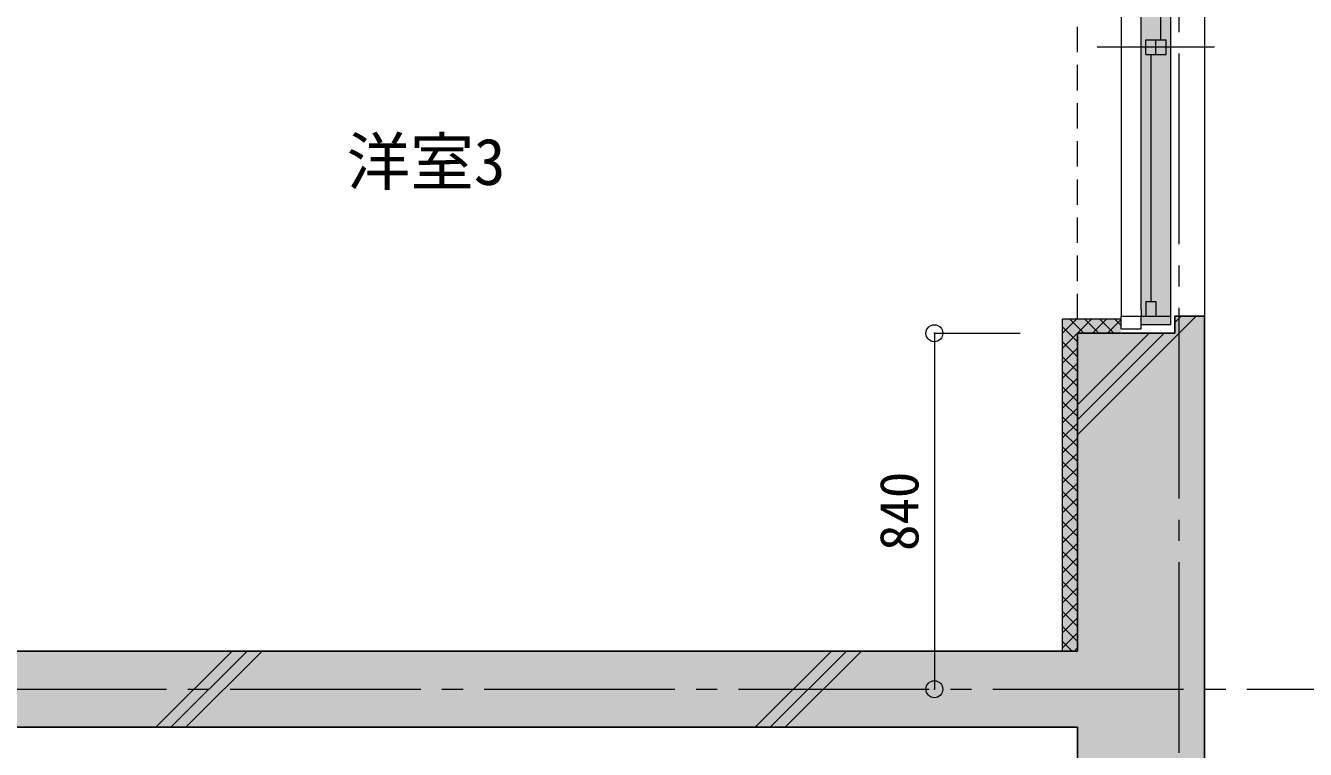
# Model space of a CAD drawing. Units: millimetres at full size, sheet at 1:50; details may follow other scales. Extents: x -9674 to 9699, y -6794 to 6791.
# Drawn here: x 3700 to 6720, y -3080 to -1372 of the extents above; entities that cross this region are included whole.
import ezdxf
from ezdxf.enums import TextEntityAlignment as Align

# ---------------------------------------------------------------- set-up
doc = ezdxf.new("R2010")
doc.units = ezdxf.units.MM
doc.header["$LTSCALE"] = 50
doc.header["$PDMODE"] = 32
doc.header["$PDSIZE"] = 40
doc.linetypes.add('CHAIN2', pattern=[12, 9, -1, 1, -1])
doc.linetypes.add('DASHED1', pattern=[1.8, 1.2, -0.6])
for name, color, linetype, lineweight in [('1-0_芯', 7, 'CHAIN2', 9), ('1-1_躯体', 2, 'Continuous', 25), ('1-3_建具', 3, 'Continuous', 18), ('1-8_ハッチ', 4, 'Continuous', 9), ('1-A_文字', 7, 'Continuous', 9), ('1-B_寸法', 7, 'Continuous', 9), ('1-C_梁', 7, 'DASHED1', 9)]:
    doc.layers.add(name, color=color, linetype=linetype, lineweight=lineweight)
for name, color, linetype in [('4-0', 1, 'Continuous'), ('4-1', 2, 'Continuous'), ('4-F', 4, 'Continuous')]:
    doc.layers.add(name, color=color, linetype=linetype)
doc.styles.add('ＭＳ ゴシック', font='')
doc.styles.get('ＭＳ ゴシック').set_extended_font_data('MS Gothic')

msp = doc.modelspace()

# ---------------------------------------------------------------- linework, layer by layer
at = {"layer": '1-0_芯'}
for p, q in [((6422.5, -3688.13), (6422.5, 4241.87)), ((-8417.5, -2938.13), (8192.5, -2938.13))]:
    msp.add_line(p, q, dxfattribs=at)
at = {"layer": '1-1_躯体'}
for p, q in [((6412.5, -2058.11), (6482.5, -2058.11)), ((6412.5, -2098.11), (6412.5, -2058.11)), ((6482.5, -3778.13), (6482.5, -2058.11)), ((6412.5, -2098.11), (6182.5, -2098.11)), ((6182.5, -2848.13), (6182.5, -2098.11)), ((-6617.5, -2848.13), (6182.5, -2848.13)), ((-6617.5, -3028.13), (6182.5, -3028.13)), ((6182.5, -3778.13), (6182.5, -3028.13))]:
    msp.add_line(p, q, dxfattribs=at)
at = {"layer": '1-3_建具', "color": 7, "lineweight": 9}
for p, q in [((6285.5, -788.11), (6285.5, -2058.11)), ((6332.5, -2043.11), (6332.5, -803.11)), ((6402.5, -2043.11), (6402.5, -803.11)), ((6482.5, -788.11), (6482.5, -2058.11)), ((6505.98, -1423.11), (6229.02, -1423.11)), ((6332.5, -2043.11), (6332.5, -2058.11)), ((6402.5, -2078.11), (6402.5, -2043.11)), ((6332.5, -2058.11), (6402.5, -2058.11)), ((6402.5, -2078.11), (6332.5, -2078.11))]:
    msp.add_line(p, q, dxfattribs=at)
at = {"layer": '1-3_建具'}
for p, q in [((6379.5, -1405.61), (6379.5, -823.11)), ((6343.5, -1440.61), (6343.5, -1405.61)), ((6343.5, -1405.61), (6391.5, -1405.61)), ((6367.5, -1440.61), (6367.5, -1405.61)), ((6391.5, -1440.61), (6391.5, -1405.61)), ((6343.5, -1440.61), (6391.5, -1440.61)), ((6355.5, -1440.61), (6355.5, -2023.11)), ((6343.5, -2023.11), (6367.5, -2023.11)), ((6343.5, -2023.11), (6343.5, -2058.11)), ((6367.5, -2023.11), (6367.5, -2058.11)), ((6332.5, -2088.11), (6332.5, -2058.11)), ((6285.5, -2088.11), (6286.53, -2088.11)), ((6285.5, -2088.11), (6332.5, -2088.11))]:
    msp.add_line(p, q, dxfattribs=at)
msp.add_lwpolyline([(6285.5, -2088.11), (6285.5, -2058.11), (6332.5, -2058.11)], dxfattribs=at)
at = {"layer": '1-8_ハッチ'}
for p, q in [((6147.5, -2097.85), (6180.24, -2065.11)), ((6285.5, -2065.11), (6147.5, -2065.11)), ((6147.5, -2848.13), (6147.5, -2065.11)), ((6147.5, -2083.12), (6182.5, -2118.12)), ((6164.84, -2065.11), (6197.84, -2098.11)), ((6182.5, -2338.14), (6462.53, -2058.11)), ((6182.59, -2098.11), (6215.59, -2065.11)), ((6200.2, -2065.11), (6233.2, -2098.11)), ((6217.95, -2098.11), (6250.95, -2065.11)), ((6235.55, -2065.11), (6268.55, -2098.11)), ((6253.3, -2098.11), (6285.5, -2065.91)), ((6270.91, -2065.11), (6285.5, -2079.7)), ((6412.5, -2072.78), (6427.17, -2058.11)), ((6147.5, -2133.2), (6182.5, -2098.2)), ((6182.5, -2302.78), (6387.17, -2098.11)), ((6182.5, -2267.43), (6351.82, -2098.11)), ((6147.5, -2118.48), (6182.5, -2153.48)), ((6147.5, -2168.56), (6182.5, -2133.56)), ((6147.5, -2153.83), (6182.5, -2188.83)), ((6147.5, -2203.91), (6182.5, -2168.91)), ((6147.5, -2189.19), (6182.5, -2224.19)), ((6147.5, -2239.27), (6182.5, -2204.27)), ((6147.5, -2224.54), (6182.5, -2259.54)), ((6147.5, -2274.62), (6182.5, -2239.62)), ((6147.5, -2259.9), (6182.5, -2294.9)), ((6147.5, -2309.98), (6182.5, -2274.98)), ((6147.5, -2295.26), (6182.5, -2330.26)), ((6147.5, -2345.33), (6182.5, -2310.33)), ((6147.5, -2330.61), (6182.5, -2365.61)), ((6147.5, -2380.69), (6182.5, -2345.69)), ((6147.5, -2365.97), (6182.5, -2400.97)), ((6147.5, -2416.05), (6182.5, -2381.05)), ((6147.5, -2401.32), (6182.5, -2436.32)), ((6147.5, -2451.4), (6182.5, -2416.4)), ((6147.5, -2436.68), (6182.5, -2471.68)), ((6147.5, -2486.76), (6182.5, -2451.76)), ((6147.5, -2472.03), (6182.5, -2507.03)), ((6147.5, -2522.11), (6182.5, -2487.11)), ((6147.5, -2507.39), (6182.5, -2542.39)), ((6147.5, -2557.47), (6182.5, -2522.47)), ((6147.5, -2542.74), (6182.5, -2577.74)), ((6147.5, -2592.82), (6182.5, -2557.82)), ((6147.5, -2578.1), (6182.5, -2613.1)), ((6147.5, -2628.18), (6182.5, -2593.18)), ((6147.5, -2613.45), (6182.5, -2648.45)), ((6147.5, -2663.53), (6182.5, -2628.53)), ((6147.5, -2648.81), (6182.5, -2683.81)), ((6147.5, -2698.89), (6182.5, -2663.89)), ((6147.5, -2684.16), (6182.5, -2719.16)), ((6147.5, -2734.24), (6182.5, -2699.24)), ((6147.5, -2719.52), (6182.5, -2754.52)), ((6147.5, -2769.6), (6182.5, -2734.6)), ((6147.5, -2754.87), (6182.5, -2789.87)), ((6147.5, -2804.95), (6182.5, -2769.95)), ((6147.5, -2790.23), (6182.5, -2825.23)), ((6147.5, -2840.31), (6182.5, -2805.31)), ((6147.5, -2825.59), (6170.05, -2848.13)), ((4007.58, -3028.13), (4187.58, -2848.13)), ((4042.94, -3028.13), (4222.94, -2848.13)), ((4078.29, -3028.13), (4258.29, -2848.13)), ((5421.8, -3028.13), (5601.8, -2848.13)), ((5457.15, -3028.13), (5637.15, -2848.13)), ((5492.51, -3028.13), (5672.51, -2848.13)), ((6175.03, -2848.13), (6182.5, -2840.66))]:
    msp.add_line(p, q, dxfattribs=at)
at = {"layer": '1-B_寸法'}
for q in [(6047.5, -2098.11), (5844.74, -2938.13)]:
    msp.add_line((5844.74, -2098.11), q, dxfattribs=at)
at = {"layer": '1-B_寸法', "color": 3}
for p in [(5844.74, -2098.11), (5844.74, -2938.13)]:
    msp.add_point(p, dxfattribs=at)
at = {"layer": '1-C_梁'}
msp.add_line((6182.5, -2065.11), (6182.5, -779.13), dxfattribs=at)
at = {"layer": '4-0'}
for points in [[(6482.5, -2058.11), (6412.5, -2058.11), (6412.5, -2098.11)], [(6482.5, -3028.13), (6482.5, -2058.11), (6412.5, -2098.11)], [(6412.5, -2098.11), (6182.59, -2098.11), (6182.5, -2848.13)], [(6482.5, -3028.13), (6412.5, -2098.11), (6182.5, -2848.13)], [(-6917.5, -3028.13), (6482.5, -3028.13), (-6617.5, -2848.13)], [(6482.5, -3028.13), (6182.5, -2848.13), (-6617.5, -2848.13)], [(6482.5, -3778.13), (6182.5, -3778.13), (6482.5, -3028.13), (6182.5, -3028.13)]]:
    msp.add_solid(points, dxfattribs=at)
at = {"layer": '4-1'}
msp.add_solid([(6332.5, -768.11), (6402.5, -768.11), (6332.5, -2078.11), (6402.5, -2078.11)], dxfattribs=at)
at = {"layer": '4-F'}
for points in [[(6285.5, -2088.11), (6285.5, -2065.11), (6147.5, -2065.11)], [(6147.5, -2065.11), (6147.5, -2848.13), (6182.5, -2098.2)], [(6147.5, -2065.11), (6182.5, -2098.2), (6285.5, -2088.11)], [(6147.5, -2848.13), (6182.5, -2848.13), (6182.5, -2098.2)], [(6285.5, -2088.11), (6285.58, -2097.82), (6182.5, -2098.2)]]:
    msp.add_solid(points, dxfattribs=at)

# ---------------------------------------------------------------- texts
at = {"layer": '1-A_文字', "style": 'ＭＳ ゴシック'}
msp.add_text('洋室3', height=110, dxfattribs=at).set_placement((4457.72, -1781.34), align=Align.BOTTOM_LEFT)
at = {"layer": '1-B_寸法', "style": 'ＭＳ ゴシック'}
msp.add_text('840', height=91.64, rotation=90, dxfattribs=at).set_placement((5834.74, -2611.87), align=Align.BOTTOM_LEFT)

doc.saveas('drawing.dxf')
